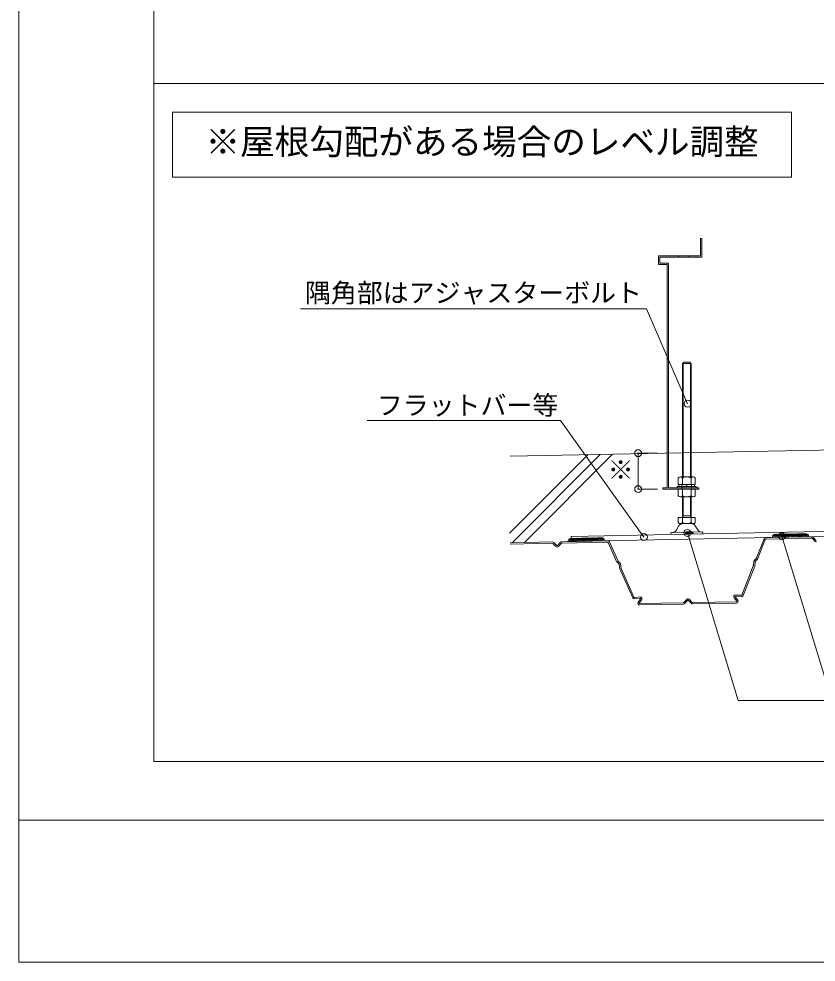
# Model space of a CAD drawing. Units: millimetres, scale not verified. Extents: x -1972 to 2028, y -1403 to 1357.
# Drawn here: x -1972 to -1050, y -1403 to -312 of the extents above; entities that cross this region are included whole.
import ezdxf
from ezdxf.enums import TextEntityAlignment as Align

# ---------------------------------------------------------------- set-up
doc = ezdxf.new("R2010")
doc.units = ezdxf.units.MM
doc.header["$LTSCALE"] = 10
doc.header["$PDMODE"] = 32
doc.header["$PDSIZE"] = 8
doc.layers.add('0-0', color=7, linetype='Continuous', lineweight=9)
doc.layers.add('1-0', color=4, linetype='Continuous', lineweight=9)
doc.styles.add('ＭＳ ゴシック', font='')
doc.styles.get('ＭＳ ゴシック').set_extended_font_data('MS Gothic')

msp = doc.modelspace()

# ---------------------------------------------------------------- linework, layer by layer
at = {"layer": '0-0'}
for p, q in [((-1183.51, -565.98), (-1182.01, -565.98)), ((-1183.51, -585.98), (-1183.51, -565.98)), ((-1182.01, -587.48), (-1182.01, -565.98)), ((-1232.01, -585.98), (-1183.51, -585.98)), ((-1230.51, -587.48), (-1209.01, -587.48)), ((-1230.51, -587.48), (-1230.51, -594.48)), ((-1209.01, -585.98), (-1209.01, -587.48)), ((-1209.01, -587.48), (-1197.01, -587.48)), ((-1197.01, -585.98), (-1187.01, -585.98)), ((-1197.01, -585.98), (-1197.01, -587.48)), ((-1197.01, -587.48), (-1182.01, -587.48)), ((-1646.26, -647.25), (-1246.14, -647.25)), ((-1198.41, -757.19), (-1246.14, -647.25)), ((-1202.91, -708.93), (-1204.41, -710.43)), ((-1195.91, -708.93), (-1202.91, -708.93)), ((-1204.41, -710.43), (-1204.41, -841.68)), ((-1203.61, -709.63), (-1203.61, -841.68)), ((-1195.21, -841.68), (-1195.21, -709.63)), ((-1194.41, -841.68), (-1194.41, -710.43)), ((-1345.47, -776.52), (-1569.37, -776.52)), ((-1249.02, -911.51), (-1345.47, -776.52)), ((-1403.64, -818.01), (-389.7, -797.73)), ((-1313.84, -816.21), (-1404.49, -906.87)), ((-1299.54, -815.93), (-1401.6, -917.99)), ((-1285.23, -815.64), (-1387.29, -917.7)), ((-1255.7, -814.35), (-1255.7, -855.98)), ((-1255.7, -814.35), (-1233.44, -814.35)), ((-1209.23, -850.68), (-1209.23, -843.1)), ((-1189.6, -850.68), (-1209.23, -850.68)), ((-1208.46, -850.68), (-1208.46, -852.88)), ((-1208.46, -850.68), (-1199.41, -850.68)), ((-1199.66, -850.68), (-1208.35, -850.68)), ((-1192.05, -841.68), (-1206.78, -841.68)), ((-1204.96, -850.68), (-1204.96, -852.88)), ((-1204.32, -850.68), (-1204.32, -843.1)), ((-1199.41, -850.68), (-1199.61, -852.88)), ((-1199.22, -850.68), (-1199.41, -852.88)), ((-1199.22, -850.68), (-1190.36, -850.68)), ((-1189.95, -850.68), (-1197.51, -850.68)), ((-1194.51, -850.68), (-1194.51, -843.1)), ((-1193.86, -850.68), (-1193.86, -852.88)), ((-1190.36, -850.68), (-1190.36, -852.88)), ((-1189.6, -850.68), (-1189.6, -843.1)), ((-1255.7, -855.98), (-1233.44, -855.98)), ((-1227.01, -854.48), (-1227.01, -855.98)), ((-1227.01, -854.48), (-1222.01, -854.48)), ((-1227.01, -855.98), (-1205.41, -855.98)), ((-1220.51, -854.48), (-1205.41, -854.48)), ((-1210.41, -852.88), (-1188.41, -852.88)), ((-1210.41, -852.88), (-1210.41, -854.48)), ((-1188.41, -854.48), (-1210.41, -854.48)), ((-1209.23, -855.98), (-1209.23, -863.57)), ((-1189.6, -855.98), (-1209.23, -855.98)), ((-1208.46, -852.88), (-1199.61, -852.88)), ((-1208.46, -855.98), (-1199.41, -855.98)), ((-1200.8, -852.88), (-1208.35, -852.88)), ((-1199.66, -855.98), (-1208.35, -855.98)), ((-1205.41, -855.98), (-1205.41, -854.48)), ((-1204.66, -852.88), (-1204.66, -854.48)), ((-1204.32, -855.98), (-1204.32, -863.57)), ((-1199.41, -852.88), (-1190.36, -852.88)), ((-1199.22, -855.98), (-1190.36, -855.98)), ((-1189.95, -855.98), (-1197.51, -855.98)), ((-1194.51, -855.98), (-1194.51, -863.57)), ((-1194.16, -852.88), (-1194.16, -854.48)), ((-1193.41, -855.98), (-1193.41, -854.48)), ((-1193.41, -854.48), (-1185.41, -854.48)), ((-1193.41, -855.98), (-1185.41, -855.98)), ((-1189.6, -855.98), (-1189.6, -863.57)), ((-1188.41, -854.48), (-1188.41, -852.88)), ((-1185.41, -855.98), (-1185.41, -854.48)), ((-1192.05, -864.98), (-1206.78, -864.98)), ((-1204.41, -864.98), (-1204.41, -888.93)), ((-1203.61, -864.98), (-1203.61, -886.93)), ((-1195.21, -886.93), (-1195.21, -864.98)), ((-1194.41, -888.93), (-1194.41, -864.98)), ((-1203.61, -884.05), (-1203.61, -886.93)), ((-1333.13, -910.62), (-464.02, -893.24)), ((-1209.23, -888.93), (-1209.23, -894.52)), ((-1189.6, -888.93), (-1209.23, -888.93)), ((-1204.41, -886.93), (-1194.41, -886.93)), ((-1203.61, -886.93), (-1204.41, -888.93)), ((-1204.32, -888.93), (-1204.32, -894.52)), ((-1194.51, -888.93), (-1194.51, -894.52)), ((-1189.6, -888.93), (-1189.6, -894.52)), ((-1333.01, -916.62), (-463.9, -899.23)), ((-1217.71, -906.31), (-1180.72, -905.57)), ((-1211.82, -903.68), (-1209.05, -898.64)), ((-1192.05, -895.93), (-1206.78, -895.93)), ((-1205.06, -895.93), (-1193.77, -895.93)), ((-1194.06, -895.83), (-1204.77, -896.04)), ((-1204.77, -895.93), (-1194.06, -895.93)), ((-1204.77, -895.93), (-1194.06, -895.93)), ((-1203.86, -895.93), (-1194.96, -895.93)), ((-1203.86, -895.93), (-1194.96, -895.93)), ((-1202.96, -895.93), (-1195.86, -895.93)), ((-1189.67, -898.25), (-1186.71, -903.18)), ((-1180.68, -907.57), (-1180.72, -905.57)), ((-1344.16, -916.84), (-1290.81, -915.77)), ((-1333.13, -910.62), (-1333.01, -916.62)), ((-1217.71, -906.31), (-1217.67, -908.31)), ((-1198.65, -906.63), (-1139.87, -1100.39)), ((-1118.77, -935.5), (-1110, -913.38)), ((-1117.38, -936.34), (-1108.91, -914.96)), ((-1054.84, -911.05), (-1108.18, -912.12)), ((-1055.48, -912.67), (-1107.09, -913.7)), ((-1089.37, -910.45), (-1031.75, -1100.39)), ((-1054.03, -913.25), (-1050.86, -916.42)), ((-1049.73, -915.28), (-1053.38, -911.64)), ((-1354.78, -917.05), (-1403.64, -918.03)), ((-1355.42, -918.66), (-1403.64, -919.63)), ((-1353.97, -919.25), (-1350.8, -922.41)), ((-1349.67, -921.28), (-1353.32, -917.63)), ((-1349.09, -921.27), (-1345.58, -917.48)), ((-1344.87, -919.07), (-1347.92, -922.36)), ((-1343.44, -918.43), (-1291.84, -917.39)), ((-1280.65, -939.61), (-1289.97, -918.58)), ((-1279.29, -938.71), (-1288.94, -916.96)), ((-1121.33, -938.65), (-1119.11, -936.07)), ((-1119.8, -939.32), (-1117.73, -936.91)), ((-1278.12, -942.49), (-1280.28, -940.16)), ((-1276.61, -941.76), (-1278.93, -939.27)), ((-1276.98, -947.7), (-1277.6, -943.55)), ((-1261.98, -981.72), (-1276.83, -948.22)), ((-1275.43, -947.25), (-1276.09, -942.82)), ((-1260.51, -981.07), (-1275.28, -947.76)), ((-1135.84, -978.58), (-1122.42, -944.71)), ((-1134.36, -979.16), (-1120.85, -945.1)), ((-1122.29, -944.19), (-1121.8, -939.74)), ((-1120.72, -944.58), (-1120.27, -940.41)), ((-1253.43, -980.69), (-1260.11, -981.3)), ((-1253.28, -982.29), (-1259.96, -982.9)), ((-1141.67, -985.57), (-1144.63, -981.69)), ((-1140.4, -984.6), (-1143.36, -980.72)), ((-1143.02, -980.08), (-1136.32, -980.43)), ((-1142.94, -978.48), (-1136.24, -978.83)), ((-1255.72, -986.9), (-1252.92, -982.91)), ((-1254.41, -987.82), (-1251.61, -983.83)), ((-1204.02, -987.45), (-1254.07, -988.45)), ((-1203.31, -989.04), (-1254.04, -990.05)), ((-1202.59, -986.81), (-1199.54, -983.52)), ((-1202.59, -986.81), (-1199.54, -983.52)), ((-1202.59, -986.81), (-1199.54, -983.52)), ((-1202.59, -986.81), (-1199.54, -983.52)), ((-1198.37, -984.61), (-1201.88, -988.4)), ((-1198.37, -984.61), (-1201.88, -988.4)), ((-1198.37, -984.61), (-1201.88, -988.4)), ((-1198.37, -984.61), (-1201.88, -988.4)), ((-1197.79, -984.6), (-1194.14, -988.24)), ((-1197.79, -984.6), (-1194.14, -988.24)), ((-1197.79, -984.6), (-1194.14, -988.24)), ((-1197.79, -984.6), (-1194.14, -988.24)), ((-1193.49, -986.63), (-1196.66, -983.46)), ((-1193.49, -986.63), (-1196.66, -983.46)), ((-1193.49, -986.63), (-1196.66, -983.46)), ((-1193.49, -986.63), (-1196.66, -983.46)), ((-1192.69, -988.82), (-1141.95, -987.81)), ((-1192.04, -987.21), (-1141.98, -986.21)), ((-1139.87, -1100.39), (-818.25, -1100.39)), ((-1972.36, -1238.97), (2027.64, -1238.97)), ((2027.64, -1238.97), (-1764.78, -1238.97)), ((2027.64, -1403.31), (-1972.36, -1403.31))]:
    msp.add_line(p, q, dxfattribs=at)
for points in [[(2027.64, -1403.31), (2027.64, 1356.69), (-1972.36, 1356.69), (-1972.36, -1403.31)], [(-1232.01, -585.98), (-1232.01, -595.98), (-1222.01, -595.98), (-1222.01, -854.48)], [(-1230.51, -594.48), (-1220.51, -594.48), (-1220.51, -854.48)], [(-1204.41, -710.43), (-1194.41, -710.43), (-1195.91, -708.93)], [(-1194.41, -888.93), (-1195.21, -886.93), (-1195.21, -884.05)]]:
    msp.add_lwpolyline(points, dxfattribs=at)
msp.add_lwpolyline([(-1794.5, -419.78), (-1078.11, -419.78), (-1078.11, -495.04), (-1794.5, -495.04)], close=True, dxfattribs=at)
for centre in [(-1198.41, -757.19), (-1198.65, -906.63), (-1249.02, -911.51), (-1089.37, -910.45)]:
    msp.add_circle(centre, 4.01, dxfattribs=at)
for centre, radius, start, end in [((-1206.78, -844.52), 2.83, 29.99985, 149.99985), ((-1199.41, -850.89), 9.21, 57.79585, 122.2043), ((-1192.05, -844.52), 2.83, 29.99985, 149.99985), ((-1206.78, -862.15), 2.83, 210.00015, 330.00015), ((-1199.41, -855.78), 9.21, 237.7957, 302.20415), ((-1192.05, -862.15), 2.83, 210.00015, 330.00015), ((-1206.78, -893.1), 2.83, 210.00015, 330.00015), ((-1199.41, -886.73), 9.21, 237.7957, 302.20415), ((-1192.05, -893.1), 2.83, 210.00015, 330.00015), ((-1216.2, -901.28), 5, 271.14576, 331.24686), ((-1204.67, -901.05), 5, 91.14576, 151.24686), ((-1198.72, -907.76), 2.42, 0.22952, 179.77048), ((-1197.92, -907.76), 2.42, 0.22952, 179.77048), ((-1197.66, -907.76), 2.42, 0.22952, 179.77048), ((-1197.44, -907.76), 2.42, 0.22952, 179.77048), ((-1196.65, -907.76), 2.42, 0.22952, 179.77048), ((-1196.42, -907.76), 2.42, 0.22952, 179.77048), ((-1196.38, -907.76), 2.42, 0.22952, 179.77048), ((-1196.16, -907.76), 2.42, 0.22952, 179.77048), ((-1195.62, -907.76), 2.42, 0.22952, 179.77048), ((-1195.36, -907.76), 2.42, 0.22952, 179.77048), ((-1194.88, -907.76), 2.42, 0.22952, 179.77048), ((-1194.3, -907.76), 2.42, 0.22952, 179.77048), ((-1193.96, -900.83), 5, 31.04466, 91.14576), ((-1182.43, -900.6), 5, 211.04466, 271.14576), ((-1344.12, -918.84), 2, 91.14576, 137.20667), ((-1344.12, -918.84), 2, 91.14576, 137.20667), ((-1333.01, -916.62), 3.77, 1.14576, 181.14576), ((-1331.57, -916.59), 3.77, 1.14576, 181.14576), ((-1330.13, -916.56), 3.77, 1.14576, 181.14576), ((-1328.69, -916.53), 3.77, 1.14576, 181.14576), ((-1327.25, -916.5), 3.77, 1.14576, 181.14576), ((-1325.81, -916.47), 3.77, 1.14576, 181.14576), ((-1324.37, -916.44), 3.77, 1.14576, 181.14576), ((-1322.93, -916.41), 3.77, 1.14576, 181.14576), ((-1321.49, -916.39), 3.77, 1.14576, 181.14576), ((-1320.05, -916.36), 3.77, 1.14576, 181.14576), ((-1318.61, -916.33), 3.77, 1.14576, 181.14576), ((-1317.17, -916.3), 3.77, 1.14576, 181.14576), ((-1315.74, -916.27), 3.77, 1.14576, 181.14576), ((-1314.3, -916.24), 3.77, 1.14576, 181.14576), ((-1312.86, -916.21), 3.77, 1.14576, 181.14576), ((-1311.42, -916.18), 3.77, 1.14576, 181.14576), ((-1309.98, -916.16), 3.77, 1.14576, 181.14576), ((-1308.54, -916.13), 3.77, 1.14576, 181.14576), ((-1307.1, -916.1), 3.77, 1.14576, 181.14576), ((-1305.66, -916.07), 3.77, 1.14576, 181.14576), ((-1304.22, -916.04), 3.77, 1.14576, 181.14576), ((-1302.78, -916.01), 3.77, 1.14576, 181.14576), ((-1301.34, -915.98), 3.77, 1.14576, 181.14576), ((-1299.9, -915.95), 3.77, 1.14576, 181.14576), ((-1298.47, -915.93), 3.77, 1.14576, 181.14576), ((-1290.77, -917.77), 2, 23.91317, 91.14576), ((-1108.14, -914.12), 2, 91.14576, 158.37836), ((-1107.05, -915.7), 2, 91.14576, 158.37836), ((-1096.64, -911.89), 3.77, 1.14576, 181.14576), ((-1095.2, -911.86), 3.77, 1.14576, 181.14576), ((-1093.76, -911.83), 3.77, 1.14576, 181.14576), ((-1092.32, -911.8), 3.77, 1.14576, 181.14576), ((-1090.88, -911.77), 3.77, 1.14576, 181.14576), ((-1089.44, -911.74), 3.77, 1.14576, 181.14576), ((-1088, -911.72), 3.77, 1.14576, 181.14576), ((-1086.56, -911.69), 3.77, 1.14576, 181.14576), ((-1085.12, -911.66), 3.77, 1.14576, 181.14576), ((-1083.69, -911.63), 3.77, 1.14576, 181.14576), ((-1082.25, -911.6), 3.77, 1.14576, 181.14576), ((-1080.81, -911.57), 3.77, 1.14576, 181.14576), ((-1079.37, -911.54), 3.77, 1.14576, 181.14576), ((-1077.93, -911.51), 3.77, 1.14576, 181.14576), ((-1076.49, -911.49), 3.77, 1.14576, 181.14576), ((-1075.05, -911.46), 3.77, 1.14576, 181.14576), ((-1073.61, -911.43), 3.77, 1.14576, 181.14576), ((-1072.17, -911.4), 3.77, 1.14576, 181.14576), ((-1070.73, -911.37), 3.77, 1.14576, 181.14576), ((-1069.29, -911.34), 3.77, 1.14576, 181.14576), ((-1067.85, -911.31), 3.77, 1.14576, 181.14576), ((-1066.42, -911.28), 3.77, 1.14576, 181.14576), ((-1064.98, -911.26), 3.77, 1.14576, 181.14576), ((-1063.54, -911.23), 3.77, 1.14576, 181.14576), ((-1062.1, -911.2), 3.77, 1.14576, 181.14576), ((-1055.44, -914.67), 2, 45.08485, 91.14576), ((-1055.44, -914.67), 2, 45.08485, 91.14576), ((-1054.8, -913.05), 2, 45.08485, 91.14576), ((-1054.8, -913.05), 2, 45.08485, 91.14576), ((-1049.44, -915), 2, 225.08485, 271.14576), ((-1355.38, -920.66), 2, 45.08485, 91.14576), ((-1355.38, -920.66), 2, 45.08485, 91.14576), ((-1354.74, -919.05), 2, 45.08485, 91.14576), ((-1354.74, -919.05), 2, 45.08485, 91.14576), ((-1349.38, -921), 2, 225.08485, 271.14576), ((-1349.38, -921), 0.4, 225.08485, 271.14576), ((-1349.38, -921), 0.4, 271.14576, 317.20667), ((-1349.38, -921), 2, 271.14576, 317.20667), ((-1343.4, -920.42), 2, 91.14576, 137.20667), ((-1343.4, -920.42), 2, 91.14576, 137.20667), ((-1291.8, -919.39), 2, 23.91317, 91.14576), ((-1119.82, -939.96), 2, 139.32559, 173.75972), ((-1120.63, -934.77), 2, 319.32559, 338.37836), ((-1119.24, -935.61), 2, 319.32559, 338.37836), ((-1278.82, -938.8), 2, 203.91317, 222.96593), ((-1277.46, -937.9), 2, 203.91317, 222.96593), ((-1279.58, -943.85), 2, 8.53181, 42.96593), ((-1275, -947.4), 2, 188.53181, 203.91317), ((-1278.07, -943.12), 2, 8.53181, 42.96593), ((-1273.45, -946.95), 2, 188.53181, 203.91317), ((-1124.28, -943.97), 2, 338.37836, 353.75972), ((-1122.71, -944.36), 2, 338.37836, 353.75972), ((-1118.28, -940.62), 2, 139.32559, 173.75972), ((-1260.15, -980.91), 2, 203.91317, 275.23138), ((-1260.15, -980.91), 0.4, 203.91317, 275.23138), ((-1253.25, -982.68), 2, 324.9323, 95.23138), ((-1253.25, -982.68), 0.4, 324.9323, 95.23138), ((-1143.04, -980.48), 2, 87.06015, 217.35922), ((-1143.04, -980.48), 0.4, 87.06015, 217.35922), ((-1136.22, -978.43), 2, 267.06015, 338.37836), ((-1136.22, -978.43), 0.4, 267.06015, 338.37836), ((-1254.08, -988.05), 2, 144.9323, 271.14576), ((-1254.08, -988.05), 0.4, 144.9323, 271.14576), ((-1204.06, -985.45), 2, 271.14576, 317.20667), ((-1204.06, -985.45), 2, 271.14576, 317.20667), ((-1204.06, -985.45), 2, 271.14576, 317.20667), ((-1204.06, -985.45), 2, 271.14576, 317.20667), ((-1204.06, -985.45), 2, 271.14576, 317.20667), ((-1204.06, -985.45), 2, 271.14576, 317.20667), ((-1204.06, -985.45), 2, 271.14576, 317.20667), ((-1204.06, -985.45), 2, 271.14576, 317.20667), ((-1203.35, -987.04), 2, 271.14576, 317.20667), ((-1203.35, -987.04), 2, 271.14576, 317.20667), ((-1203.35, -987.04), 2, 271.14576, 317.20667), ((-1203.35, -987.04), 2, 271.14576, 317.20667), ((-1203.35, -987.04), 2, 271.14576, 317.20667), ((-1203.35, -987.04), 2, 271.14576, 317.20667), ((-1203.35, -987.04), 2, 271.14576, 317.20667), ((-1203.35, -987.04), 2, 271.14576, 317.20667), ((-1198.08, -984.88), 2, 91.14576, 137.20667), ((-1198.08, -984.88), 2, 91.14576, 137.20667), ((-1198.08, -984.88), 2, 91.14576, 137.20667), ((-1198.08, -984.88), 2, 91.14576, 137.20667), ((-1198.08, -984.88), 0.4, 91.14576, 137.20667), ((-1198.08, -984.88), 0.4, 91.14576, 137.20667), ((-1198.08, -984.88), 0.4, 91.14576, 137.20667), ((-1198.08, -984.88), 0.4, 91.14576, 137.20667), ((-1198.08, -984.88), 2, 45.08485, 91.14576), ((-1198.08, -984.88), 2, 45.08485, 91.14576), ((-1198.08, -984.88), 2, 45.08485, 91.14576), ((-1198.08, -984.88), 2, 45.08485, 91.14576), ((-1198.08, -984.88), 0.4, 45.08485, 91.14576), ((-1198.08, -984.88), 0.4, 45.08485, 91.14576), ((-1198.08, -984.88), 0.4, 45.08485, 91.14576), ((-1198.08, -984.88), 0.4, 45.08485, 91.14576), ((-1192.73, -986.83), 2, 225.08485, 271.14576), ((-1192.73, -986.83), 2, 225.08485, 271.14576), ((-1192.73, -986.83), 2, 225.08485, 271.14576), ((-1192.73, -986.83), 2, 225.08485, 271.14576), ((-1192.73, -986.83), 2, 225.08485, 271.14576), ((-1192.73, -986.83), 2, 225.08485, 271.14576), ((-1192.73, -986.83), 2, 225.08485, 271.14576), ((-1192.73, -986.83), 2, 225.08485, 271.14576), ((-1192.08, -985.21), 2, 225.08485, 271.14576), ((-1192.08, -985.21), 2, 225.08485, 271.14576), ((-1192.08, -985.21), 2, 225.08485, 271.14576), ((-1192.08, -985.21), 2, 225.08485, 271.14576), ((-1192.08, -985.21), 2, 225.08485, 271.14576), ((-1192.08, -985.21), 2, 225.08485, 271.14576), ((-1192.08, -985.21), 2, 225.08485, 271.14576), ((-1192.08, -985.21), 2, 225.08485, 271.14576), ((-1141.99, -985.81), 0.4, 271.14576, 37.35922), ((-1141.99, -985.81), 2, 271.14576, 37.35922)]:
    msp.add_arc(centre, radius, start, end, dxfattribs=at)
for p in [(-1255.7, -814.35), (-1255.7, -855.98)]:
    msp.add_point(p, dxfattribs=at)
at = {"layer": '1-0'}
for p, q in [((-1816.02, 1182.7), (-1816.02, -1171.3)), ((-1816.02, -386.63), (-70.7, -386.63)), ((-1816.02, -1171.3), (-70.7, -1171.3))]:
    msp.add_line(p, q, dxfattribs=at)

# ---------------------------------------------------------------- texts
at = {"layer": '0-0', "style": 'ＭＳ ゴシック'}
for s, height, p in [('※屋根勾配がある場合のレベル調整', 29.33, (-1756.31, -477.41)), ('隅角部はアジャスターボルト', 21.99, (-1641.28, -646.41)), ('フラットバー等', 21.99, (-1558.11, -776.52))]:
    msp.add_text(s, height=height, dxfattribs=at).set_placement(p, align=Align.BOTTOM_LEFT)
msp.add_text('※', height=21.99, rotation=90, dxfattribs=at).set_placement((-1257.95, -848.23), align=Align.BOTTOM_LEFT)

doc.saveas('drawing.dxf')
